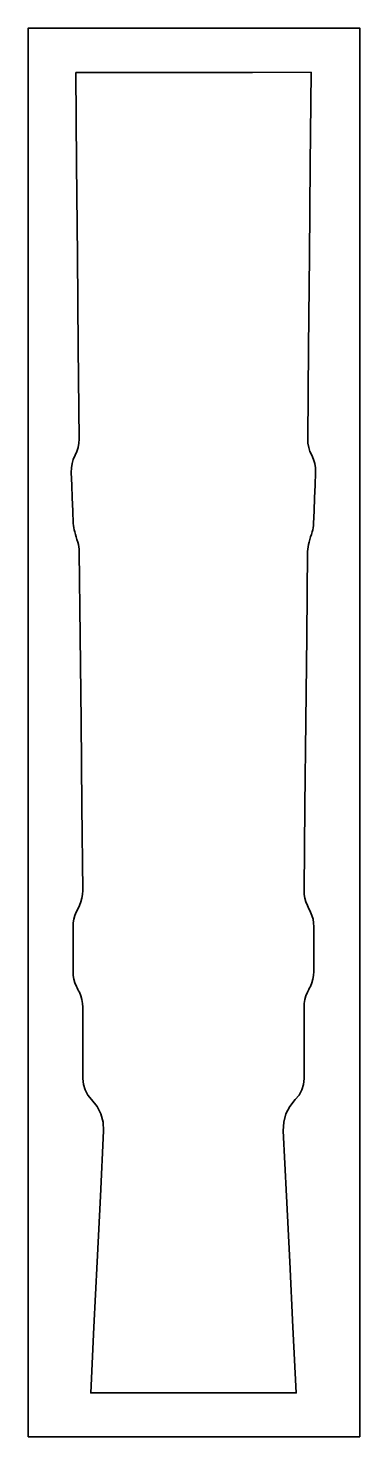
# Model space of a CAD drawing. Header units: millimetres. Extents: x 68 to 143, y -11 to 308.
import ezdxf

# ---------------------------------------------------------------- set-up
doc = ezdxf.new("R2010")
doc.units = ezdxf.units.MM
doc.header["$MEASUREMENT"] = 0
doc.layers.get('0').update_dxf_attribs({"lineweight": 0})
doc.layers.add('Safety', color=7, linetype='Continuous', lineweight=0)

msp = doc.modelspace()

# ---------------------------------------------------------------- linework, layer by layer
at = {"color": 250, "lineweight": 35, "true_color": 0x333333}
msp.add_lwpolyline([(78.35, 298.05), (78.54, 277.29), (78.73, 256.52), (78.93, 235.76), (79.12, 214.99), (79.07, 214.04), (78.9, 213.1), (78.62, 212.19), (78.23, 211.33), (78.23, 211.33), (78.23, 211.33), (78.23, 211.33), (78.23, 211.33), (77.81, 210.4), (77.53, 209.44), (77.37, 208.44), (77.34, 207.43), (77.45, 204.55), (77.57, 201.66), (77.68, 198.77), (77.79, 195.89), (77.83, 195.39), (77.89, 194.91), (77.99, 194.42), (78.12, 193.95), (78.29, 193.38), (78.47, 192.81), (78.64, 192.24), (78.81, 191.67), (78.96, 191.14), (79.06, 190.61), (79.12, 190.06), (79.15, 189.52), (79.35, 170.31), (79.55, 151.11), (79.75, 131.91), (79.95, 112.71), (79.91, 111.84), (79.77, 110.97), (79.53, 110.13), (79.2, 109.32), (79.03, 108.95), (78.85, 108.58), (78.67, 108.21), (78.49, 107.84), (78.17, 107.05), (77.93, 106.23), (77.79, 105.39), (77.75, 104.53), (77.75, 101.99), (77.75, 99.45), (77.75, 96.9), (77.75, 94.36), (77.8, 93.48), (77.95, 92.62), (78.19, 91.78), (78.53, 90.97), (78.7, 90.64), (78.86, 90.31), (79.02, 89.98), (79.18, 89.66), (79.52, 88.85), (79.77, 88.01), (79.92, 87.14), (79.97, 86.26), (79.97, 82.23), (79.97, 78.2), (79.97, 74.16), (79.97, 70.13), (80.1, 68.8), (80.48, 67.54), (81.1, 66.38), (81.95, 65.35), (81.95, 65.35), (81.95, 65.35), (81.95, 65.35), (81.95, 65.35), (83.18, 63.83), (84.05, 62.11), (84.56, 60.25), (84.67, 58.3), (83.94, 43.45), (83.2, 28.61), (82.47, 13.77), (81.74, -1.08), (128.26, -1.08), (127.53, 13.77), (126.8, 28.61), (126.06, 43.45), (125.33, 58.3), (125.44, 60.25), (125.95, 62.11), (126.82, 63.83), (128.05, 65.35), (128.05, 65.35), (128.05, 65.35), (128.05, 65.35), (128.05, 65.35), (128.9, 66.38), (129.52, 67.54), (129.9, 68.8), (130.03, 70.13), (130.03, 74.16), (130.03, 78.2), (130.03, 82.23), (130.03, 86.26), (130.08, 87.14), (130.23, 88.01), (130.48, 88.85), (130.82, 89.66), (130.98, 89.98), (131.14, 90.31), (131.3, 90.64), (131.47, 90.97), (131.81, 91.78), (132.05, 92.62), (132.2, 93.48), (132.25, 94.36), (132.25, 96.9), (132.25, 99.45), (132.25, 101.99), (132.25, 104.53), (132.21, 105.39), (132.07, 106.23), (131.83, 107.05), (131.51, 107.84), (131.33, 108.21), (131.15, 108.58), (130.97, 108.95), (130.8, 109.32), (130.47, 110.13), (130.23, 110.97), (130.09, 111.84), (130.05, 112.71), (130.25, 131.91), (130.45, 151.11), (130.65, 170.31), (130.85, 189.52), (130.88, 190.06), (130.94, 190.61), (131.04, 191.14), (131.19, 191.67), (131.36, 192.24), (131.53, 192.81), (131.71, 193.38), (131.88, 193.95), (132.01, 194.42), (132.11, 194.91), (132.17, 195.39), (132.21, 195.89), (132.32, 198.77), (132.43, 201.66), (132.55, 204.55), (132.66, 207.43), (132.63, 208.44), (132.47, 209.44), (132.19, 210.4), (131.77, 211.33), (131.77, 211.33), (131.77, 211.33), (131.77, 211.33), (131.77, 211.33), (131.38, 212.19), (131.1, 213.1), (130.93, 214.04), (130.88, 214.99), (131.07, 235.76), (131.27, 256.52), (131.46, 277.29), (131.65, 298.05), (131.65, 298.06), (131.65, 298.07), (131.65, 298.07), (131.65, 298.08), (118.34, 298.06)], close=True, dxfattribs=at)
at = {"layer": 'Safety', "color": 250, "lineweight": 35, "true_color": 0x333333}
msp.add_lwpolyline([(142.66, -11.04), (67.6, -11.04), (67.6, 308.08), (142.66, 308.08)], close=True, dxfattribs=at)

doc.saveas('drawing.dxf')
